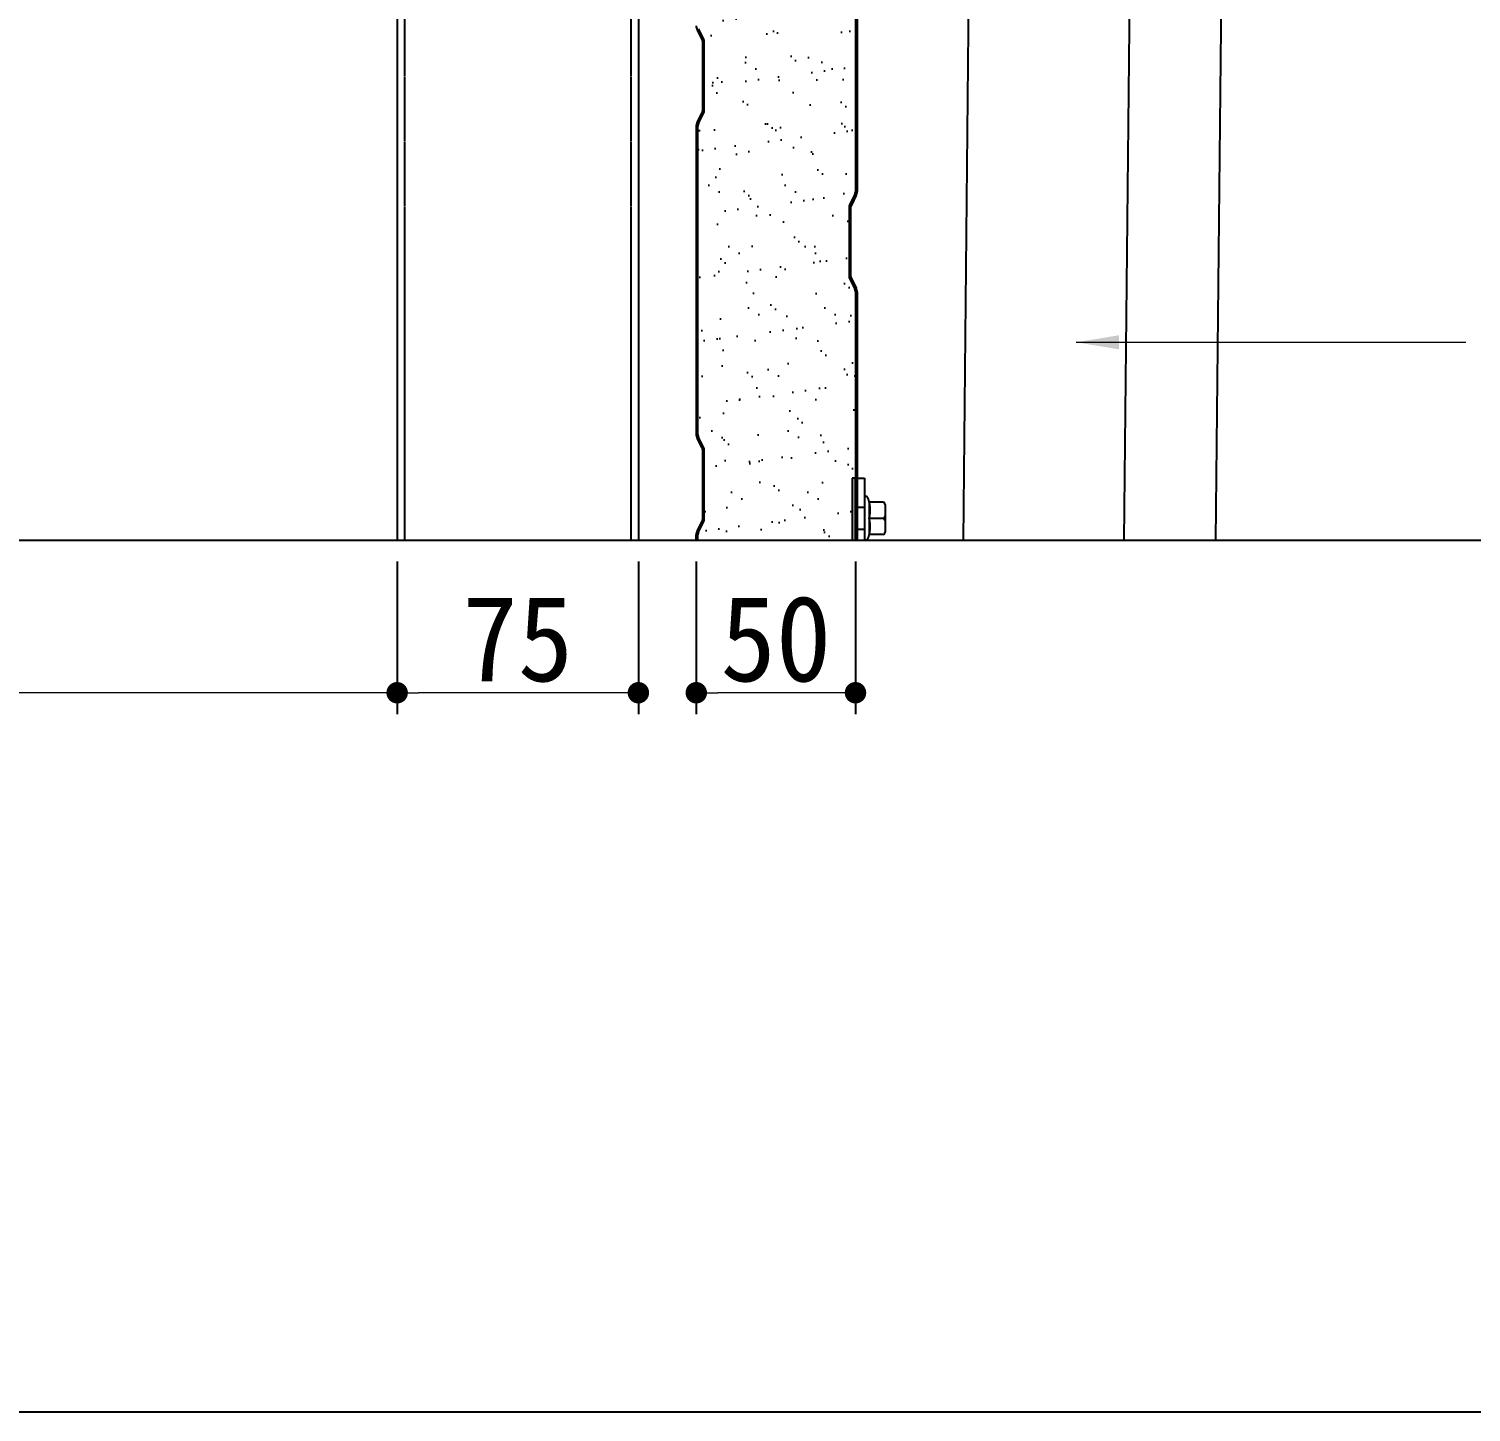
# Model space of a CAD drawing. Header units: millimetres. Extents: x 909 to 159266, y 137 to 21462.
# Drawn here: x 148791 to 149464, y 200 to 845 of the extents above; entities that cross this region are included whole.
import ezdxf

# ---------------------------------------------------------------- set-up
doc = ezdxf.new("R2010")
doc.units = ezdxf.units.MM
doc.header["$LTSCALE"] = 50
doc.header["$MEASUREMENT"] = 0
doc.linetypes.add('HIDDEN2', pattern=[0.1875, 0.125, -0.0625])
doc.layers.get('Defpoints').update_dxf_attribs({"color": 181})
for name, color, linetype in [('252', 252, 'Continuous'), ('DIM', 7, 'Continuous'), ('OHD Frame', 2, 'Continuous'), ('OHD Panel', 5, 'Continuous'), ('OHD Track', 4, 'Continuous')]:
    doc.layers.add(name, color=color, linetype=linetype)
doc.layers.add('주단면도-1$0$A-ELEV-LIN2', color=7, linetype='Continuous', lineweight=25)
doc.styles.add('2020음성 1차', font='나눔고딕Bold.ttf')
doc.styles.get("Standard").update_dxf_attribs({"font": 'NanumGothicBold.ttf'})
doc.styles.add('돋움체', font='')
doc.styles.get('돋움체').set_extended_font_data('DotumChe')
doc.dimstyles.new('ISO-25', dxfattribs={"dimtxt": 2.5, "dimasz": 2.5, "dimexe": 1.25, "dimexo": 0.625, "dimtad": 1, "dimtxsty": 'Standard', "dimcen": 2.5, "dimadec": 0, "dimazin": 0, "dimtfac": 1, "dimtmove": 0, "dimatfit": 3, "dimfxl": 1, "dimarcsym": 0})
doc.dimstyles.new('류재성$0', dxfattribs={"dimscale": 50, "dimtxt": 3, "dimasz": 1.5, "dimexe": 0, "dimexo": 2, "dimgap": 1, "dimtad": 1, "dimdec": 0, "dimdsep": 46, "dimlunit": 6, "dimtxsty": '2020음성 1차', "dimblk1": 'DOT', "dimblk2": 'DOT', "dimsah": 1, "dimcen": 0.09, "dimclrt": 4, "dimadec": 0, "dimazin": 0, "dimtfac": 1, "dimtdec": 4, "dimtofl": 0, "dimtmove": 0, "dimatfit": 3, "dimldrblk": 'DOT', "dimfxl": 1, "dimtolj": 1, "dimtzin": 0, "dimarcsym": 0})

# ---------------------------------------------------------------- blocks, each defined once
blk = doc.blocks.new('_Dot')
at = {"layer": 'DIM', "color": 0, "lineweight": -2}
blk.add_line((-0.5, 0), (-1, 0), dxfattribs=at)
at = {"layer": 'DIM', "color": 0, "const_width": 0.5}
blk.add_lwpolyline([(-0.25, 0, 1), (0.25, 0, 1)], format="xyb", close=True, dxfattribs=at)
blk = doc.blocks.new('*D5579')
at = {"layer": '252', "color": 0, "lineweight": -2}
for p, q in [((149102.2608431181, 596.6698309197454), (149102.2608431181, 525.5043904017439)), ((149176.5108431176, 596.6698309196872), (149176.5108431176, 525.5043904017439))]:
    blk.add_line(p, q, dxfattribs=at)
at = {"layer": '252', "color": 0, "lineweight": 0}
blk.add_line((149166.5108431176, 535.5043904017439), (149112.2608431181, 535.5043904017439), dxfattribs=at)
at = {"layer": 'Defpoints', "color": 0}
for p in [(149102.2608431181, 606.6698309197454), (149176.5108431176, 606.6698309196872), (149102.2608431181, 535.5043904017439)]:
    blk.add_point(p, dxfattribs=at)
at = {"layer": '252', "color": 0, "linetype": 'ByBlock', "lineweight": 0, "xscale": 10, "yscale": 10, "zscale": 10, "rotation": 180}
blk.add_blockref('_Dot', (149102.2608431181, 535.5043904017439), dxfattribs=at)
at = {"layer": '252', "color": 0, "linetype": 'ByBlock', "lineweight": 0, "xscale": 10, "yscale": 10, "zscale": 10}
blk.add_blockref('_Dot', (149176.5108431176, 535.5043904017439), dxfattribs=at)
at = {"layer": '252', "color": 4, "insert": (149139.3858431179, 560.5310215601993), "char_height": 40, "attachment_point": 5, "style": '돋움체'}
blk.add_mtext('\\A1;50', dxfattribs=at)
blk = doc.blocks.new('*D5580')
at = {"layer": '252', "color": 0, "lineweight": -2}
for p, q in [((148962.760537847, 596.6698309196872), (148962.760537847, 525.5043902825346)), ((149075.2605378358, 596.6698378751535), (149075.2605378358, 525.5043902825346))]:
    blk.add_line(p, q, dxfattribs=at)
at = {"layer": '252', "color": 0, "lineweight": 0}
blk.add_line((149065.2605378358, 535.5043902825346), (148972.760537847, 535.5043902825346), dxfattribs=at)
at = {"layer": 'Defpoints', "color": 0}
for p in [(148962.760537847, 606.6698309196872), (149075.2605378358, 606.6698378751535), (148962.760537847, 535.5043902825346)]:
    blk.add_point(p, dxfattribs=at)
at = {"layer": '252', "color": 0, "linetype": 'ByBlock', "lineweight": 0, "xscale": 10, "yscale": 10, "zscale": 10, "rotation": 180}
blk.add_blockref('_Dot', (148962.760537847, 535.5043902825346), dxfattribs=at)
at = {"layer": '252', "color": 0, "linetype": 'ByBlock', "lineweight": 0, "xscale": 10, "yscale": 10, "zscale": 10}
blk.add_blockref('_Dot', (149075.2605378358, 535.5043902825346), dxfattribs=at)
at = {"layer": '252', "color": 4, "insert": (149019.0105378414, 560.53102144099), "char_height": 40, "attachment_point": 5, "style": '돋움체'}
blk.add_mtext('\\A1;75', dxfattribs=at)
blk = doc.blocks.new('*D5581')
at = {"layer": '252', "color": 0, "lineweight": -2}
for p, q in [((147312.7605454569, 596.6698378751535), (147312.7605454569, 525.504390277878)), ((148962.760537847, 596.6698309196872), (148962.760537847, 525.5043902778777))]:
    blk.add_line(p, q, dxfattribs=at)
at = {"layer": '252', "color": 0, "lineweight": 0}
blk.add_line((148952.760537847, 535.5043902778777), (147322.7605454569, 535.504390277878), dxfattribs=at)
at = {"layer": 'Defpoints', "color": 0}
for p in [(147312.7605454569, 606.6698378751535), (148962.760537847, 606.6698309196872), (147312.7605454569, 535.504390277878)]:
    blk.add_point(p, dxfattribs=at)
at = {"layer": '252', "color": 0, "linetype": 'ByBlock', "lineweight": 0, "xscale": 10, "yscale": 10, "zscale": 10, "rotation": 180}
blk.add_blockref('_Dot', (147312.7605454569, 535.504390277878), dxfattribs=at)
at = {"layer": '252', "color": 0, "linetype": 'ByBlock', "lineweight": 0, "xscale": 10, "yscale": 10, "zscale": 10}
blk.add_blockref('_Dot', (148962.760537847, 535.5043902778777), dxfattribs=at)
at = {"layer": '252', "color": 4, "insert": (148137.760541652, 560.5310214363333), "char_height": 40, "attachment_point": 5, "style": '돋움체'}
blk.add_mtext('\\A1;VAR', dxfattribs=at)

msp = doc.modelspace()

# ---------------------------------------------------------------- hatches: boundary and pattern name
h = msp.add_hatch()
h.set_pattern_fill('AR-SAND', color=253, scale=0.45)
h.set_pattern_definition([(37.49999999999999, (61578.29289523096, -81493.90175148749), (-0.7200140831928206, 22.02359567982041), [0, -17.3736, 0, -19.431, 0, -18.57375]), (7.499999999999999, (61578.29289523096, -81493.90175148749), (20.22854774121012, 32.25712952557594), [0, -9.372599999999984, 0, -15.65909999999998, 0, -6.00074999999999]), (327.5, (61564.2339952309, -81493.90175148749), (35.59465666086561, 0.0646733105345593), [0, -5.715, 0, -20.574, 0, -26.8605]), (317.5, (61564.2339952309, -81493.90175148749), (34.36004036125338, 10.03181954657473), [0, -2.8575, 0, -13.4874, 0, -15.4305])])
edge = h.paths.add_edge_path()
edge.add_line((149103.0108431178, 606.6698378751535), (149175.0108431178, 606.6698378751535))
edge.add_line((149175.0108431178, 606.6698378751535), (149175.0108431178, 635.5785118733547))
edge.add_line((149175.0108431178, 635.5785118733547), (149176.5108431178, 635.5785118733547))
edge.add_line((149176.5108431178, 635.5785118733547), (149176.5108431178, 722.4432569579003))
edge.add_arc((149173.5108431196, 722.4432569582495), 2.999999998079147, 0, 26.56505119468562)
edge.add_line((149176.1941246906, 723.784897744401), (149173.9067411511, 728.359664822965))
edge.add_arc((149177.2608431176, 730.0367158053923), 3.7499999999501, 179.9999999919959, 206.5650511655439, ccw=False)
edge.add_line((149173.5108431178, 730.0367158059162), (149173.5108431178, 761.6203079408515))
edge.add_arc((149177.260843118, 761.6203079416664), 3.750000000291038, 153.4349488255848, 180, ccw=False)
edge.add_line((149173.906741151, 763.2973589240355), (149176.1941246907, 767.8721260022503))
edge.add_arc((149173.5108431187, 769.2137667885181), 2.999999999064605, 333.4349488189447, 5.558439139075449e-09)
edge.add_line((149176.5108431178, 769.2137667888092), (149176.5108431178, 923.4432569579003))
edge.add_arc((149173.5108431196, 923.4432569582495), 2.999999998079147, 0, 26.56505119468562)
edge.add_line((149176.1941246906, 924.784897744401), (149173.9067411511, 929.359664822965))
edge.add_arc((149177.2608431176, 931.0367158053923), 3.7499999999501, 179.9999999919959, 206.5650511655439, ccw=False)
edge.add_line((149173.5108431178, 931.0367158059162), (149173.5108431178, 962.6203079408515))
edge.add_arc((149177.260843118, 962.6203079416664), 3.750000000291038, 153.4349488255848, 180, ccw=False)
edge.add_line((149173.906741151, 964.2973589240355), (149176.1941246907, 968.8721260022503))
edge.add_arc((149173.5108431187, 970.2137667885181), 2.999999999064605, 333.4349488189447, 5.558439139075449e-09)
edge.add_line((149176.5108431178, 970.2137667888092), (149176.5108431178, 1124.4432569579))
edge.add_arc((149173.5108431196, 1124.44325695825), 2.999999998079147, 0, 26.56505119468562)
edge.add_line((149176.1941246906, 1125.784897744401), (149173.9067411511, 1130.359664822965))
edge.add_arc((149177.2608431176, 1132.036715805392), 3.7499999999501, 179.9999999919959, 206.5650511655439, ccw=False)
edge.add_line((149173.5108431178, 1132.036715805916), (149173.5108431178, 1163.620307940851))
edge.add_arc((149177.260843118, 1163.620307941666), 3.750000000291038, 153.4349488255848, 180, ccw=False)
edge.add_line((149173.906741151, 1165.297358924036), (149176.1941246907, 1169.87212600225))
edge.add_arc((149173.5108431187, 1171.213766788518), 2.999999999064605, 333.4349488189447, 5.558439139075449e-09)
edge.add_line((149176.5108431178, 1171.213766788809), (149176.5108431178, 1258.078511873355))
edge.add_line((149176.5108431178, 1258.078511873355), (149175.0108431178, 1258.078511873355))
edge.add_line((149175.0108431178, 1258.078511873355), (149175.0108431178, 1318.078511873355))
edge.add_line((149175.0108431178, 1318.078511873355), (149176.5108431178, 1318.078511873355))
edge.add_arc((149173.5108431178, 1318.078511873413), 2.999999999941792, 0, 90.00000000222339)
edge.add_line((149173.5108431178, 1321.078511873355), (149160.9665250904, 1321.078511873355))
edge.add_arc((149160.9665250902, 1318.078511873471), 2.999999999883585, 89.99999999666495, 173.9909940441929)
edge.add_line((149157.9830087315, 1318.392566226925), (149155.4777881927, 1294.592971108192))
edge.add_arc((149153.2401509236, 1294.828511873355), 2.250000000004364, 270.000000005929, 353.99099404258305, ccw=False)
edge.add_line((149153.2401509239, 1292.578511873355), (149143.5108431178, 1292.578511873355))
edge.add_arc((149143.5108431178, 1291.078511873355), 1.5, 90, 180)
edge.add_line((149142.0108431178, 1291.078511873355), (149142.0108431178, 1284.328511873355))
edge.add_arc((149139.7608431178, 1284.328511873297), 2.249999999941792, 269.9999999970355, 360, ccw=False)
edge.add_line((149139.7608431178, 1282.078511873355), (149134.5108431178, 1282.078511873355))
edge.add_line((149134.5108431178, 1282.078511873355), (149134.5108431178, 1282.828511873355))
edge.add_line((149134.5108431178, 1282.828511873355), (149127.0108431178, 1282.828511873529))
edge.add_line((149127.0108431178, 1282.828511873529), (149127.0108431178, 1282.078511873529))
edge.add_line((149127.0108431178, 1282.078511873529), (149121.7608431178, 1282.078511873529))
edge.add_arc((149121.7608431176, 1284.328511873471), 2.249999999941792, 179.9999999985178, 270.00000000148225, ccw=False)
edge.add_line((149119.5108431178, 1284.328511873529), (149119.5108431178, 1289.578511873529))
edge.add_arc((149116.5108431178, 1289.578511873588), 2.999999999941792, 0, 90.00000000222339)
edge.add_line((149116.5108431178, 1292.578511873529), (149106.0108431178, 1292.578511873529))
edge.add_arc((149106.0108431176, 1289.578511873588), 2.999999999941792, 89.99999999888831, 180.0000000011117)
edge.add_line((149103.0108431178, 1289.578511873529), (149103.0108431178, 1227.463766788984))
edge.add_arc((149106.0108431168, 1227.463766788751), 2.999999999068677, 180, 206.565051185502)
edge.add_line((149103.3275615447, 1226.122126002483), (149105.6149450844, 1221.547358923919))
edge.add_arc((149102.2608431152, 1219.87030794091), 3.750000002501164, 360, 26.56505115599839, ccw=False)
edge.add_line((149106.0108431178, 1219.87030794091), (149106.0108431178, 1188.286715806033))
edge.add_arc((149102.2608431168, 1188.286715805567), 3.750000000931323, 333.43494883092086, 360, ccw=False)
edge.add_line((149105.6149450844, 1186.609664822907), (149103.3275615447, 1182.034897744226))
edge.add_arc((149106.0108431188, 1180.693256957435), 3.000000001121074, 153.4349488273965, 179.9999999944416)
edge.add_line((149103.0108431178, 1180.693256957726), (149103.0108431178, 1036.963766788984))
edge.add_arc((149106.0108431168, 1036.963766788751), 2.999999999068677, 180, 206.565051185502)
edge.add_line((149103.3275615447, 1035.622126002483), (149105.6149450844, 1031.047358923919))
edge.add_arc((149102.2608431152, 1029.37030794091), 3.750000002501164, 360, 26.56505115599839, ccw=False)
edge.add_line((149106.0108431178, 1029.37030794091), (149106.0108431178, 997.7867158060326))
edge.add_arc((149102.2608431168, 997.7867158056251), 3.750000000931323, 333.4349488318103, 360, ccw=False)
edge.add_line((149105.6149450844, 996.109664822965), (149103.3275615447, 991.5348977442263))
edge.add_arc((149106.0108431188, 990.1932569574346), 3.000000001121074, 153.4349488273965, 179.9999999944416)
edge.add_line((149103.0108431178, 990.1932569577257), (149103.0108431178, 846.4637667889838))
edge.add_arc((149106.0108431168, 846.463766788751), 2.999999999068677, 180, 206.565051185502)
edge.add_line((149103.3275615447, 845.1221260024831), (149105.6149450844, 840.5473589239191))
edge.add_arc((149102.2608431152, 838.8703079409097), 3.750000002501164, 360, 26.56505115599839, ccw=False)
edge.add_line((149106.0108431178, 838.8703079409097), (149106.0108431178, 807.2867158060326))
edge.add_arc((149102.2608431168, 807.2867158056251), 3.750000000931323, 333.4349488318103, 360, ccw=False)
edge.add_line((149105.6149450844, 805.609664822965), (149103.3275615447, 801.0348977442263))
edge.add_arc((149106.0108431188, 799.6932569574346), 3.000000001121074, 153.4349488273965, 179.9999999944416)
edge.add_line((149103.0108431178, 799.6932569577257), (149103.0108431178, 655.9637667889838))
edge.add_arc((149106.0108431168, 655.963766788751), 2.999999999068677, 180, 206.565051185502)
edge.add_line((149103.3275615447, 654.6221260024831), (149105.6149450844, 650.0473589239191))
edge.add_arc((149102.2608431152, 648.3703079409097), 3.750000002501164, 360, 26.56505115599839, ccw=False)
edge.add_line((149106.0108431178, 648.3703079409097), (149106.0108431178, 618.2867158060326))
edge.add_arc((149102.2608431168, 618.2867158056251), 3.750000000931323, 333.4349488318103, 360, ccw=False)
edge.add_line((149105.6149450844, 616.609664822965), (149103.3275615447, 612.0348977442263))
edge.add_arc((149106.0108431188, 610.6932569574346), 3.000000001121074, 153.4349488273965, 179.9999999944416)
edge.add_line((149103.0108431178, 610.6932569577257), (149103.0108431178, 606.6698378751535))
h = msp.add_hatch(color=256)
h.dxf.hatch_style = 1
h.paths.add_polyline_path([(149175.0108431178, 606.6698378751535), (149176.5108431178, 606.6698378751535), (149176.5108431178, 635.5785118733547), (149175.0108431178, 635.5785118733547)])

# ---------------------------------------------------------------- linework, layer by layer
for p, q in [((149175.0108431178, 635.5785118733547), (149175.0108431178, 606.6698378751535)), ((149182.0230168517, 626.9535133900717), (149180.7105466796, 626.9535133900717)), ((149189.2819752511, 624.3285133900717), (149182.8534038225, 624.3285133899553)), ((149182.8534038225, 624.3285133899553), (149182.8534038228, 609.3285133900135)), ((149190.3534038225, 623.2570848186515), (149190.3534038228, 610.399941961492)), ((149189.2819752513, 616.8285133900717), (149182.8534038228, 616.8285133899553)), ((149182.0230168517, 606.7035133900717), (149180.8799616798, 606.7035133900717)), ((149189.2819752513, 609.3285133900717), (149182.8534038228, 609.3285133900135))]:
    msp.add_line(p, q)
at = {"extrusion": (-1, 2.449293598294201e-16, 5.969165113978049e-14)}
msp.add_line((149177.2605466796, 606.6698378751535), (149177.2605466796, 635.5785133900717), dxfattribs=at)
at = {"extrusion": (2.449293598294201e-16, 1, -2.449293598057982e-16)}
msp.add_line((149177.2605466796, 635.5785133900717), (149180.7105466796, 635.5785133900717), dxfattribs=at)
at = {"extrusion": (-5.969165113978049e-14, -2.449293598057948e-16, -1)}
for p, q in [((149177.2605466796, 635.5785133900717), (149180.7105466796, 635.5785133900717)), ((149177.2605466796, 606.6698378751535), (149177.2605466796, 635.5785133900717)), ((149180.7105466796, 635.5785133900717), (149180.7105466796, 606.6698378751535))]:
    msp.add_line(p, q, dxfattribs=at)
at = {"extrusion": (1, -2.449293598294201e-16, -5.969165113978049e-14)}
msp.add_line((149180.7105466796, 635.5785133900717), (149180.7105466796, 606.6698378751535), dxfattribs=at)
at = {"color": 5, "linetype": 'HIDDEN2', "ltscale": 5}
for p, q in [((149177.2605466796, 622.0785133900717), (149180.7105466796, 622.0785133900717)), ((149180.7105466796, 611.5785133900717), (149177.2605466796, 611.5785133900717))]:
    msp.add_line(p, q, dxfattribs=at)
at = {"color": 2}
msp.add_lwpolyline([(146822.6886352754, 606.6698378741639), (148309.4370992146, 606.6698378741639), (148293.2726293764, 634.1496606513756), (148340.9691952876, 579.1900150969523), (148324.8047254345, 606.6698378741639), (149811.5531893813, 606.6698378741639)], dxfattribs=at)
for centre, radius, start, end in [((149168.6797770486, 620.7626357360059), 14.70948722995978, 344.4871339120376, 24.88993762187285), ((149189.2819752511, 623.2570848185933), 1.071428571428571, 0, 90), ((149168.6797770488, 612.8943910437301), 14.70948722972106, 335.1100623781788, 15.51286608798645), ((149189.2819752513, 617.899941961492), 1.071428571428571, 270, 0), ((149189.2819752513, 615.7570848185933), 1.071428571428571, 0, 90), ((149189.2819752513, 610.399941961492), 1.071428571428571, 270, 0)]:
    msp.add_arc(centre, radius, start, end)
at = {"layer": 'Defpoints'}
msp.add_lwpolyline([(143000, 5739.999999998137), (150099.9999999953, 5739.999999998137), (150099.9999999953, 199.9999999981374), (143000, 199.9999999981374)], close=True, dxfattribs=at)
at = {"layer": 'OHD Frame'}
for p, q in [((148962.7605418655, 2414.381809890248), (148962.760537847, 606.6698378751535)), ((149075.2605418543, 2414.381809890248), (149075.2605378358, 606.6698378751535))]:
    msp.add_line(p, q, dxfattribs=at)
at = {"layer": 'OHD Frame', "color": 1, "linetype": 'HIDDEN2', "ltscale": 0.05}
for p, q in [((148966.2105418656, 2414.381809882565), (148966.2105378469, 606.66983786747)), ((149071.8105418544, 2414.381809897932), (149071.8105378357, 606.6698378828369))]:
    msp.add_line(p, q, dxfattribs=at)
at = {"layer": 'OHD Panel'}
for p, q in [((149176.5108431178, 923.4432569579003), (149176.5108431178, 769.2137667888092)), ((149177.2608431178, 923.4432569579003), (149177.2608431178, 769.2137667888092)), ((149104.9441246911, 840.2119487275268), (149102.6567411518, 844.7867158060326)), ((149105.6149450844, 840.5473589239773), (149103.3275615451, 845.1221260024831)), ((149105.2608431181, 807.2867158060326), (149105.2608431181, 838.8703079410261)), ((149106.0108431181, 807.2867158060326), (149106.0108431181, 838.8703079410261)), ((149102.6567411518, 801.3703079410261), (149104.9441246911, 805.9450750195319)), ((149103.3275615451, 801.0348977442263), (149105.6149450844, 805.6096648227322)), ((149102.2608431181, 799.6932569577257), (149102.2608431181, 655.9637667889838)), ((149103.0108431181, 655.9637667889838), (149103.0108431181, 799.6932569577257)), ((149176.1941246908, 767.8721260023085), (149173.9067411515, 763.2973589241519)), ((149176.864945084, 767.536715805858), (149174.5775615447, 762.9619487273521)), ((149173.5108431178, 761.6203079408515), (149173.5108431178, 730.036715805858)), ((149174.2608431178, 761.6203079408515), (149174.2608431178, 730.036715805858)), ((149173.9067411515, 728.3596648229068), (149176.1941246908, 723.784897744401)), ((149174.5775615447, 728.6950750193573), (149176.864945084, 724.1203079408515)), ((149176.5108431178, 722.4432569579003), (149176.5108431178, 606.6698378751535)), ((149177.2608431178, 722.4432569579003), (149177.2608431178, 606.6698378751535)), ((149104.9441246911, 649.7119487275268), (149102.6567411518, 654.2867158060326)), ((149105.6149450844, 650.0473589239773), (149103.3275615451, 654.6221260024831)), ((149105.2608431181, 616.7867158060326), (149105.2608431181, 648.3703079410261)), ((149106.0108431181, 616.7867158060326), (149106.0108431181, 648.3703079410261)), ((149176.5108431178, 635.5785118733547), (149175.0108431178, 635.5785118733547)), ((149176.5108431178, 606.6698378751535), (149176.5108431178, 635.5785118733547)), ((149102.6567411518, 610.8703079410261), (149104.9441246911, 615.4450750195319)), ((149103.3275615451, 610.5348977442263), (149105.6149450844, 615.1096648227322)), ((149102.2608431181, 606.6698378751535), (149102.2608431181, 609.1932569577257)), ((149103.0108431181, 606.6698378751535), (149103.0108431181, 609.1932569577257))]:
    msp.add_line(p, q, dxfattribs=at)
for centre, radius, start, end in [((149106.0108431181, 846.4637667889838), 3.75, 180, 206.565051177078), ((149102.2608431181, 838.8703079410261), 3, 0, 26.56505117707798), ((149102.2608431181, 838.8703079410261), 3.75, 0, 26.56505117707798), ((149102.2608431181, 807.2867158060326), 3, 333.434948822922, 0), ((149102.2608431181, 807.2867158060326), 3.75, 333.434948822922, 0), ((149106.0108431181, 799.6932569577257), 3.75, 153.434948822922, 180), ((149106.0108431181, 799.6932569577257), 3, 153.434948822922, 180), ((149173.5108431178, 769.2137667888092), 2.999999999997272, 333.4349488230463, 0), ((149173.5108431178, 769.2137667888092), 3.749999999997272, 333.4349488230215, 0), ((149177.2608431178, 761.6203079408515), 3.749999999999875, 153.434948822922, 180), ((149177.2608431178, 761.6203079408515), 2.9999999999999, 153.434948822922, 180), ((149177.2608431178, 730.036715805858), 3.749999999994543, 180, 206.5650511768791), ((149177.2608431178, 730.036715805858), 2.999999999997272, 180, 206.5650511769537), ((149173.5108431178, 722.4432569579003), 3.000000000000052, 0, 26.56505117707798), ((149173.5108431178, 722.4432569579003), 3.750000000000028, 0, 26.56505117707798), ((149106.0108431181, 655.9637667889838), 3.75, 180, 206.565051177078), ((149106.0108431181, 655.9637667889838), 3, 180, 206.565051177078), ((149102.2608431181, 648.3703079410261), 3, 0, 26.56505117707798), ((149102.2608431181, 648.3703079410261), 3.75, 0, 26.56505117707798), ((149102.2608431181, 616.7867158060326), 3, 333.434948822922, 0), ((149102.2608431181, 616.7867158060326), 3.75, 333.434948822922, 0), ((149106.0108431181, 609.1932569577257), 3.75, 153.434948822922, 180), ((149106.0108431181, 609.1932569577257), 3, 153.434948822922, 180)]:
    msp.add_arc(centre, radius, start, end, dxfattribs=at)
at = {"layer": 'OHD Track'}
for p, q in [((149232.7605241663, 1213.902346236027), (149226.6881990523, 606.6698378751535)), ((149307.7642740677, 1213.902346236027), (149301.6919489532, 606.6698378751535)), ((149350.5164115117, 1213.902346236027), (149344.4440863974, 606.6698378751535))]:
    msp.add_line(p, q, dxfattribs=at)
at = {"layer": '주단면도-1$0$A-ELEV-LIN2'}
msp.add_line((148962.7605454569, 2414.381809890248), (148962.7605454569, 606.6698378751535), dxfattribs=at)

# ---------------------------------------------------------------- dimensions: what is measured, and where the dimension line sits
at = {"layer": '252', "color": 0}
for base, p1, p2, text, picture, middle in [((147312.7605454569, 535.504390277878), (148962.760537847, 606.6698309196872), (147312.7605454569, 606.6698378751535), 'VAR', '*D5581', (148137.760541652, 560.5310214363333)), ((148962.760537847, 535.5043902825346), (149075.2605378358, 606.6698378751535), (148962.760537847, 606.6698309196872), '75', '*D5580', (149019.0105378414, 560.53102144099)), ((149102.2608431181, 535.5043904017439), (149176.5108431176, 606.6698309196872), (149102.2608431181, 606.6698309197454), '50', '*D5579', (149139.3858431179, 560.5310215601993))]:
    dim = msp.add_linear_dim(base=base, p1=p1, p2=p2, angle=180, text=text, dimstyle='류재성$0', override={"dimtxt": 0.8, "dimasz": 0.2, "dimexe": 0.2, "dimexo": 0.2, "dimgap": 0.1, "dimtxsty": '돋움체', "dimtix": 1, "dimtofl": 1, "dimlwd": 0}, dxfattribs=at)
    dim.commit()
    dim.dimension.update_dxf_attribs({"geometry": picture, "text_midpoint": middle})

# ---------------------------------------------------------------- leaders
msp.add_leader([(149279.3990357837, 698.9379681166392), (149461.1117857939, 698.9379681166392)], dimstyle='ISO-25', override={"dimasz": 20, "dimtad": 0, "dimclrd": 1, "dimlwd": 9})

doc.saveas('drawing.dxf')
